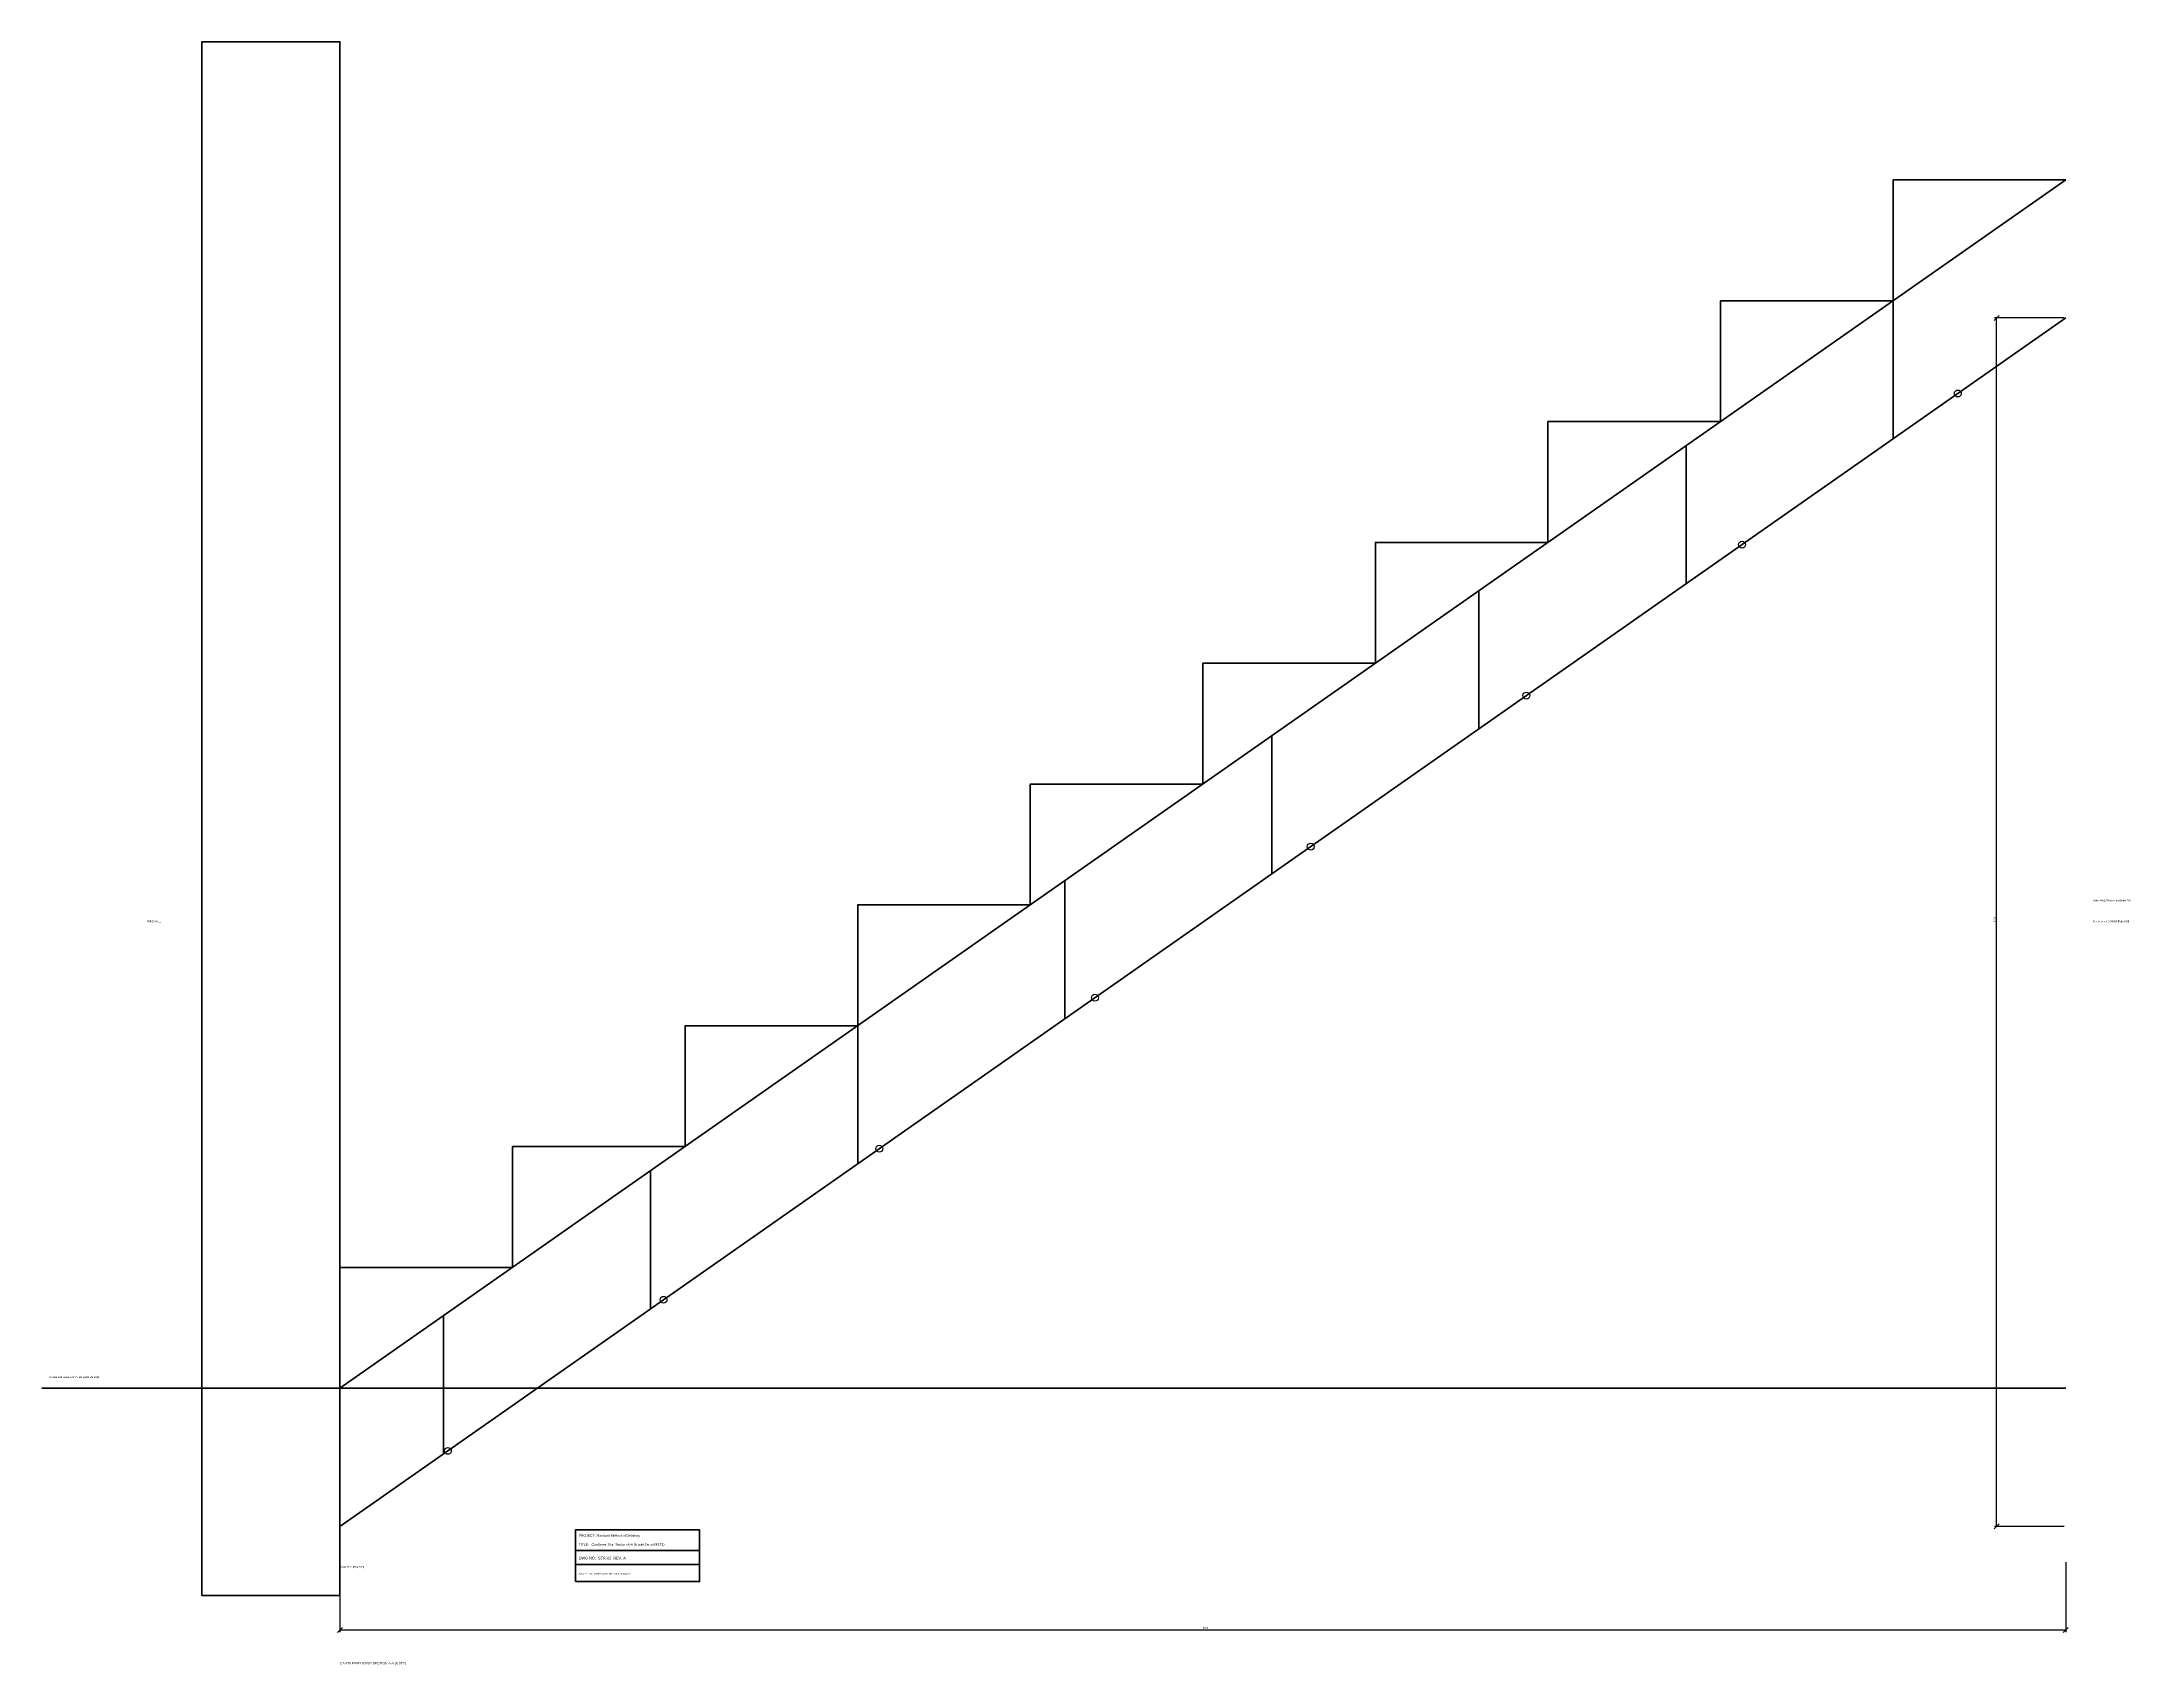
# Model space of a CAD drawing. Header units: millimetres. Extents: x -132 to 2894, y -101 to 2250.
import ezdxf

# ---------------------------------------------------------------- set-up
doc = ezdxf.new("R2010")
doc.units = ezdxf.units.MM
for name, color, linetype, lineweight in [('ANNOTATIONS', 7, 'Continuous', 25), ('BORDER_TITLE', 7, 'Continuous', 70), ('CONCRETE', 4, 'Continuous', 35), ('DIMENSIONS', 2, 'Continuous', 25), ('HIDDEN', 8, 'Continuous', 25), ('REBAR_LINKS', 6, 'Continuous', 35), ('REBAR_TOP', 1, 'Continuous', 70)]:
    doc.layers.add(name, color=color, linetype=linetype, lineweight=lineweight)

msp = doc.modelspace()

# ---------------------------------------------------------------- linework, layer by layer
at = {"layer": 'BORDER_TITLE'}
for p, q in [((641, 65), (821, 65)), ((641, 45), (821, 45))]:
    msp.add_line(p, q, dxfattribs=at)
msp.add_lwpolyline([(641, 20), (821, 20), (821, 95), (641, 95), (641, 20)], dxfattribs=at)
at = {"layer": 'CONCRETE'}
msp.add_lwpolyline([(100, 0), (300, 0), (300, 2250), (100, 2250)], close=True, dxfattribs=at)
for points in [[(300, 300), (2800, 2050)], [(2550, 1875), (2550, 2050), (2800, 2050)], [(300, 100), (2800, 1850)], [(2300, 1700), (2300, 1875), (2550, 1875)], [(2050, 1525), (2050, 1700), (2300, 1700)], [(1800, 1350), (1800, 1525), (2050, 1525)], [(1550, 1175), (1550, 1350), (1800, 1350)], [(1300, 1000), (1300, 1175), (1550, 1175)], [(1050, 825), (1050, 1000), (1300, 1000)], [(800, 650), (800, 825), (1050, 825)], [(550, 475), (550, 650), (800, 650)], [(300, 300), (300, 475), (550, 475)]]:
    msp.add_lwpolyline(points, dxfattribs=at)
at = {"layer": 'DIMENSIONS'}
for p, q in [((2696.4645, 1846.4645), (2703.5355, 1853.5355)), ((2798, 1850), (2697, 1850)), ((2700, 100), (2700, 1850)), ((2696.4645, 96.4645), (2703.5355, 103.5355)), ((2798, 100), (2697, 100)), ((300, 48), (300, -53)), ((2800, 48), (2800, -53)), ((296.4645, -53.5355), (303.5355, -46.4645)), ((300, -50), (2800, -50)), ((2796.4645, -53.5355), (2803.5355, -46.4645))]:
    msp.add_line(p, q, dxfattribs=at)
at = {"layer": 'HIDDEN'}
for centre in [(2643.75, 1740.625), (2331.25, 1521.875), (2018.75, 1303.125), (1706.25, 1084.375), (1393.75, 865.625), (1081.25, 646.875), (768.75, 428.125), (456.25, 209.375)]:
    msp.add_circle(centre, 5, dxfattribs=at)
at = {"layer": 'REBAR_LINKS'}
for p, q in [((2550, 1675), (2550, 1875)), ((2250, 1465), (2250, 1665)), ((1950, 1255), (1950, 1455)), ((1650, 1045), (1650, 1245)), ((1350, 835), (1350, 1035)), ((1050, 625), (1050, 825)), ((750, 415), (750, 615)), ((450, 205), (450, 405))]:
    msp.add_line(p, q, dxfattribs=at)
at = {"layer": 'REBAR_TOP'}
msp.add_line((-132, 300), (2800, 300), dxfattribs=at)

# ---------------------------------------------------------------- texts
at = {"layer": 'ANNOTATIONS'}
for s, height, p in [('Links: H8@300 per tread [Rule S09]', 2.5, (2840, 1005)), ('SPINE WALL', 2.5, (20, 975)), ('Distribution: H10@300 [Rule S09]', 2.5, (2840, 975)), ('Tension anchorage 432mm into wall [Rule S09]', 2.5, (-122, 315)), ('Cover 0mm [Rule S03]', 2.5, (300, 40)), ('CANTILEVER STAIR SECTION A-A (MST2)', 3.5, (300, -100))]:
    msp.add_text(s, height=height, dxfattribs=at).set_placement(p)
at = {"layer": 'BORDER_TITLE'}
for s, height, p in [('TITLE:   Cantilever Stair Section A-A (Model Detail MST2)', 3.5, (646, 72)), ('PROJECT: Standard Method of Detailing', 3.5, (646, 85)), ('SCALE: 1:20   DATE: 2026   BY: CAD Generator', 2.5, (646, 30)), ('DWG NO:  STR-02  REV: A', 4, (646, 52))]:
    msp.add_text(s, height=height, dxfattribs=at).set_placement(p)
at = {"layer": 'DIMENSIONS'}
msp.add_text('1750', height=2.5, rotation=90, dxfattribs=at).set_placement((2698, 975))
msp.add_text('2500', height=2.5, dxfattribs=at).set_placement((1550, -48))

doc.saveas('drawing.dxf')
